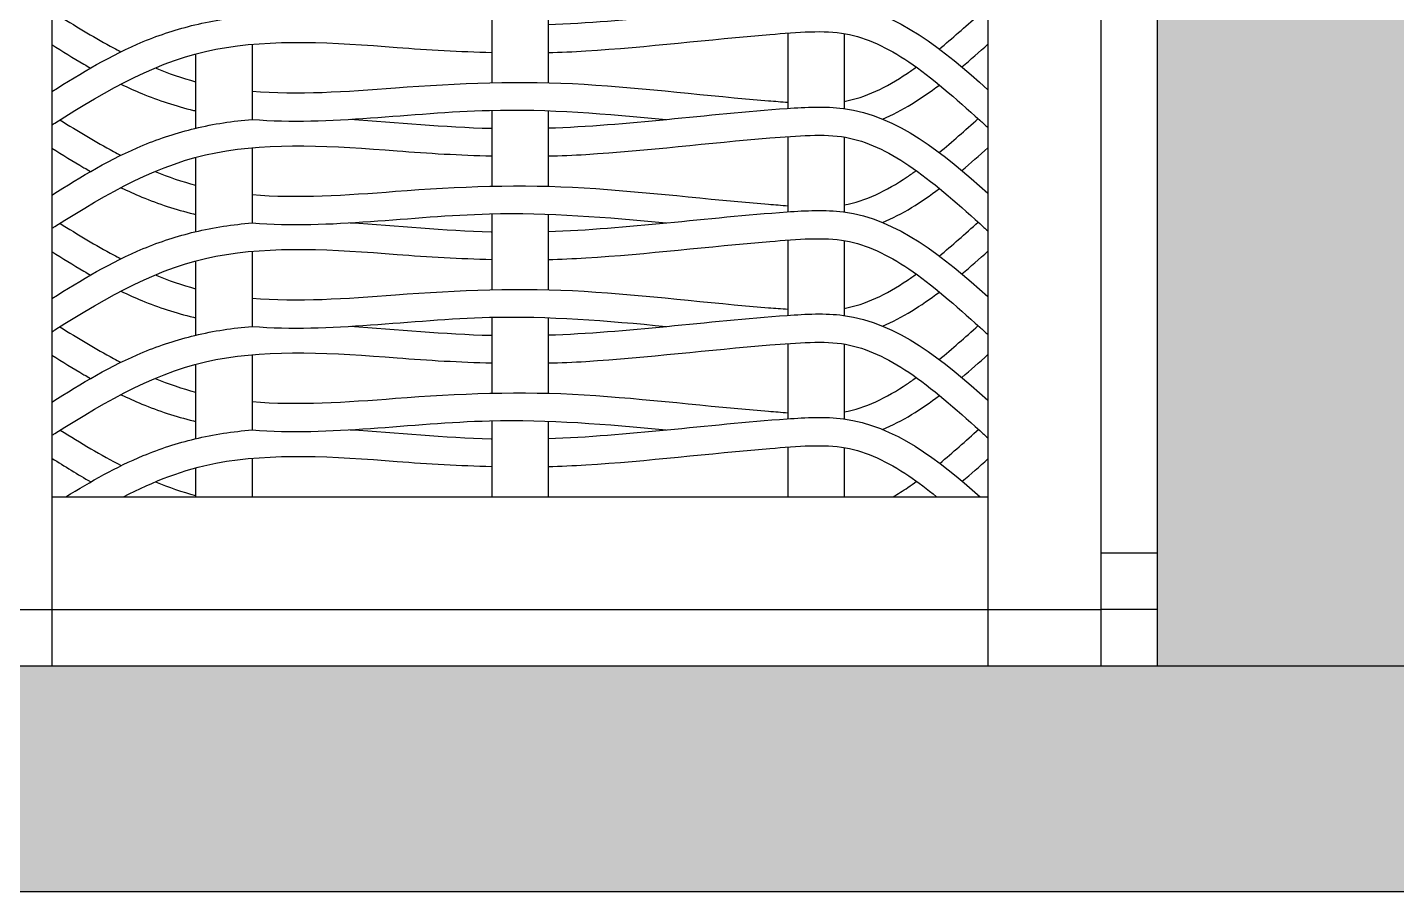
# Model space of a CAD drawing. Header units: millimetres. Extents: x 3409 to 3822, y 896 to 1108.
# Drawn here: x 3454.418 to 3455.632, y 1034.878 to 1035.644 of the extents above; entities that cross this region are included whole.
import ezdxf

# ---------------------------------------------------------------- set-up
doc = ezdxf.new("R2010")
doc.units = ezdxf.units.MM
for name, color, linetype in [('a-epipla', 8, 'Continuous'), ('a-toixoi', 5, 'Continuous'), ('toixoi_provolh', 150, 'Continuous')]:
    doc.layers.add(name, color=color, linetype=linetype)

msp = doc.modelspace()

# ---------------------------------------------------------------- hatches: boundary and pattern name
at = {"layer": 'a-epipla', "true_color": 0xc7c8ca}
h = msp.add_hatch(color=9, dxfattribs=at)
h.dxf.hatch_style = 1
h.paths.add_polyline_path([(3478.5192, 1035.0776), (3412.7192, 1035.0776), (3412.7192, 1034.8776), (3478.5192, 1034.8776)])
at = {"layer": 'toixoi_provolh', "true_color": 0xa7a8aa}
h = msp.add_hatch(color=253, dxfattribs=at)
h.dxf.hatch_style = 1
h.paths.add_polyline_path([(3452.0192, 1038.0776), (3449.0192, 1038.0776), (3449.0192, 1037.6776), (3452.0192, 1037.6776)])
h.paths.add_polyline_path([(3449.0192, 1038.0776), (3448.6192, 1038.0776), (3448.6192, 1035.0776), (3449.0192, 1035.0776)])
h.paths.add_polyline_path([(3455.4192, 1038.0776), (3452.4192, 1038.0776), (3452.4192, 1037.6776), (3455.4192, 1037.6776)])
h.paths.add_polyline_path([(3452.4192, 1038.0776), (3452.0192, 1038.0776), (3452.0192, 1037.6776), (3452.0192, 1035.0776), (3452.4192, 1035.0776)])
h.paths.add_polyline_path([(3458.8192, 1038.0776), (3455.8192, 1038.0776), (3455.8192, 1037.6776), (3458.8192, 1037.6776)])
h.paths.add_polyline_path([(3455.8192, 1038.0776), (3455.4192, 1038.0776), (3455.4192, 1037.6776), (3455.4192, 1035.0776), (3455.8192, 1035.0776)])
h.paths.add_polyline_path([(3459.2192, 1038.0776), (3458.8192, 1038.0776), (3458.8192, 1037.6776), (3458.8192, 1035.0776), (3459.2192, 1035.0776)])

# ---------------------------------------------------------------- linework, layer by layer
at = {"layer": 'a-epipla'}
for p, q in [((3455.3692, 1037.6276), (3455.3692, 1035.1276)), ((3454.4392, 1037.5276), (3454.4392, 1035.0776)), ((3455.2692, 1037.5276), (3455.2692, 1035.0776)), ((3454.8292, 1035.6619), (3454.8292, 1035.5946)), ((3454.8792, 1035.6615), (3454.8792, 1035.5946)), ((3455.0917, 1035.6386), (3455.0917, 1035.5719)), ((3455.1417, 1035.6382), (3455.1417, 1035.5718)), ((3454.5667, 1035.6202), (3454.5667, 1035.5543)), ((3454.6167, 1035.6287), (3454.6167, 1035.5621)), ((3454.8292, 1035.5702), (3454.8292, 1035.5029)), ((3454.8792, 1035.5698), (3454.8792, 1035.5029)), ((3455.0917, 1035.5469), (3455.0917, 1035.4802)), ((3455.1417, 1035.5465), (3455.1417, 1035.48)), ((3454.6167, 1035.537), (3454.6167, 1035.4704)), ((3454.5667, 1035.5284), (3454.5667, 1035.4626)), ((3454.8292, 1035.4785), (3454.8292, 1035.4111)), ((3454.8792, 1035.4781), (3454.8792, 1035.4111)), ((3455.0917, 1035.4551), (3455.0917, 1035.3884)), ((3455.1417, 1035.4547), (3455.1417, 1035.3883)), ((3454.5667, 1035.4367), (3454.5667, 1035.3708)), ((3454.6167, 1035.4452), (3454.6167, 1035.3786)), ((3454.8292, 1035.3867), (3454.8292, 1035.3194)), ((3454.8792, 1035.3863), (3454.8792, 1035.3194)), ((3455.0917, 1035.3634), (3455.0917, 1035.2967)), ((3455.1417, 1035.363), (3455.1417, 1035.2965)), ((3454.6167, 1035.3535), (3454.6167, 1035.2869)), ((3454.5667, 1035.3449), (3454.5667, 1035.2791)), ((3454.8292, 1035.295), (3454.8292, 1035.2276)), ((3454.8792, 1035.2946), (3454.8792, 1035.2276)), ((3455.0917, 1035.2717), (3455.0917, 1035.2276)), ((3455.1417, 1035.2713), (3455.1417, 1035.2276)), ((3454.5667, 1035.2532), (3454.5667, 1035.2276)), ((3454.6167, 1035.2618), (3454.6167, 1035.2276)), ((3454.4392, 1035.2276), (3455.2692, 1035.2276)), ((3455.4192, 1035.1776), (3455.3692, 1035.1776)), ((3452.4692, 1035.1276), (3455.3692, 1035.1276)), ((3455.4192, 1035.1276), (3455.3692, 1035.1276)), ((3455.3692, 1035.1276), (3455.3692, 1035.0776))]:
    msp.add_line(p, q, dxfattribs=at)
for points, knots in [([(3454.4392, 1035.5868), (3454.4654, 1035.6033), (3454.5056, 1035.6276), (3454.567, 1035.6476), (3454.5997, 1035.6524), (3454.6167, 1035.6538)], [0.0125232, 0.0125232, 0.0125232, 0.0125232, 0.1049264, 0.1530593, 0.2047826, 0.2047826, 0.2047826, 0.2047826]), ([(3454.8792, 1035.6462), (3454.9496, 1035.6487), (3455.0357, 1035.6609), (3455.1756, 1035.6685), (3455.2294, 1035.6239), (3455.2692, 1035.5884)], [0.4662693, 0.4662693, 0.4662693, 0.4662693, 0.6786549, 0.7286549, 0.877812, 0.877812, 0.877812, 0.877812]), ([(3454.4463, 1035.6535), (3454.4623, 1035.6435), (3454.4781, 1035.634), (3454.4939, 1035.6255), (3454.4961, 1035.6243), (3454.4983, 1035.6232), (3454.5004, 1035.622)], [0.00678697, 0.00678697, 0.00678697, 0.00678697, 0.06344334, 0.06344334, 0.06344334, 0.07121295, 0.07121295, 0.07121295, 0.07121295]), ([(3454.4392, 1035.5572), (3454.4401, 1035.5578), (3454.441, 1035.5584), (3454.4419, 1035.5589), (3454.4893, 1035.5889), (3454.5345, 1035.6148), (3454.6349, 1035.6339), (3454.689, 1035.6303), (3454.7729, 1035.6238), (3454.801, 1035.6222), (3454.8292, 1035.6215)], [-0.0032083, -0.0032083, -0.0032083, -0.0032083, 0, 0, 0, 0.1674245, 0.1674245, 0.3348489, 0.3348489, 0.4168796, 0.4168796, 0.4168796, 0.4168796]), ([(3454.8792, 1035.6214), (3454.8904, 1035.6217), (3454.9015, 1035.6221), (3454.9677, 1035.6263), (3455.0217, 1035.633), (3455.1003, 1035.6394), (3455.124, 1035.6415), (3455.1617, 1035.6346), (3455.1801, 1035.6258), (3455.2196, 1035.5992), (3455.2404, 1035.5807), (3455.2619, 1035.5615), (3455.2643, 1035.5593), (3455.2667, 1035.5571), (3455.2692, 1035.5549)], [0.4655013, 0.4655013, 0.4655013, 0.4655013, 0.498274, 0.498274, 0.6616991, 0.6616991, 0.7352337, 0.7352337, 0.8087683, 0.8087683, 0.8895351, 0.8895351, 0.8895351, 0.8986667, 0.8986667, 0.8986667, 0.8986667]), ([(3454.4392, 1035.6284), (3454.4486, 1035.6225), (3454.4581, 1035.6166), (3454.4677, 1035.611), (3454.4697, 1035.6099), (3454.4716, 1035.6088), (3454.4736, 1035.6077)], [0.01406967, 0.01406967, 0.01406967, 0.01406967, 0.04740122, 0.04740122, 0.04740122, 0.05413463, 0.05413463, 0.05413463, 0.05413463]), ([(3455.1417, 1035.5781), (3455.1605, 1035.5815), (3455.1789, 1035.5903), (3455.2003, 1035.6047), (3455.2029, 1035.6066), (3455.2056, 1035.6085)], [0.73539871, 0.73539871, 0.73539871, 0.73539871, 0.80876826, 0.80876826, 0.81911219, 0.81911219, 0.81911219, 0.81911219]), ([(3454.5005, 1035.5934), (3454.5066, 1035.5904), (3454.5273, 1035.581), (3454.5498, 1035.5737), (3454.566, 1035.5698), (3454.5667, 1035.5697)], [0.08463791, 0.08463791, 0.08463791, 0.08463791, 0.10492637, 0.15305927, 0.15507122, 0.15507122, 0.15507122, 0.15507122]), ([(3454.6167, 1035.5872), (3454.6572, 1035.5838), (3454.6999, 1035.5867), (3454.7989, 1035.5944), (3454.8561, 1035.5967), (3454.9663, 1035.5898), (3455.0204, 1035.5831), (3455.0804, 1035.5782), (3455.0861, 1035.5777), (3455.0917, 1035.5773)], [0.2038605, 0.2038605, 0.2038605, 0.2038605, 0.3348489, 0.3348489, 0.498274, 0.498274, 0.6616991, 0.6616991, 0.6790294, 0.6790294, 0.6790294, 0.6790294]), ([(3454.6167, 1035.5621), (3454.6858, 1035.5565), (3454.8108, 1035.5773), (3454.9316, 1035.5671), (3454.9838, 1035.5621)], [0.2060573, 0.2060573, 0.2060573, 0.2060573, 0.4155593, 0.5729024, 0.5729024, 0.5729024, 0.5729024]), ([(3454.8792, 1035.5545), (3454.9496, 1035.5569), (3455.0357, 1035.5691), (3455.1756, 1035.5767), (3455.2294, 1035.5321), (3455.2692, 1035.4967)], [0.4662693, 0.4662693, 0.4662693, 0.4662693, 0.6786549, 0.7286549, 0.877812, 0.877812, 0.877812, 0.877812]), ([(3454.4392, 1035.4951), (3454.4654, 1035.5115), (3454.5056, 1035.5358), (3454.567, 1035.5558), (3454.5997, 1035.5607), (3454.6167, 1035.5621)], [0.0125232, 0.0125232, 0.0125232, 0.0125232, 0.1049264, 0.1530593, 0.2047826, 0.2047826, 0.2047826, 0.2047826]), ([(3454.4463, 1035.5617), (3454.4623, 1035.5517), (3454.4781, 1035.5422), (3454.4939, 1035.5337), (3454.4961, 1035.5326), (3454.4983, 1035.5314), (3454.5004, 1035.5303)], [0.00678697, 0.00678697, 0.00678697, 0.00678697, 0.06344334, 0.06344334, 0.06344334, 0.07121295, 0.07121295, 0.07121295, 0.07121295]), ([(3454.7037, 1035.5622), (3454.7453, 1035.5598), (3454.7874, 1035.5552), (3454.829, 1035.5542), (3454.8292, 1035.5541)], [0.2917847, 0.2917847, 0.2917847, 0.2917847, 0.4155593, 0.4161946, 0.4161946, 0.4161946, 0.4161946]), ([(3454.8792, 1035.5297), (3454.8904, 1035.5299), (3454.9015, 1035.5304), (3454.9677, 1035.5345), (3455.0217, 1035.5413), (3455.1003, 1035.5476), (3455.124, 1035.5497), (3455.1617, 1035.5428), (3455.1801, 1035.534), (3455.2196, 1035.5075), (3455.2404, 1035.489), (3455.2619, 1035.4697), (3455.2643, 1035.4675), (3455.2667, 1035.4653), (3455.2692, 1035.4632)], [0.4655013, 0.4655013, 0.4655013, 0.4655013, 0.498274, 0.498274, 0.6616991, 0.6616991, 0.7352337, 0.7352337, 0.8087683, 0.8087683, 0.8895351, 0.8895351, 0.8895351, 0.8986667, 0.8986667, 0.8986667, 0.8986667]), ([(3454.4392, 1035.4655), (3454.4401, 1035.4661), (3454.441, 1035.4666), (3454.4419, 1035.4672), (3454.4893, 1035.4972), (3454.5345, 1035.523), (3454.6349, 1035.5422), (3454.689, 1035.5386), (3454.7729, 1035.5321), (3454.801, 1035.5304), (3454.8292, 1035.5298)], [-0.0032083, -0.0032083, -0.0032083, -0.0032083, 0, 0, 0, 0.1674245, 0.1674245, 0.3348489, 0.3348489, 0.4168796, 0.4168796, 0.4168796, 0.4168796]), ([(3454.4392, 1035.5367), (3454.4486, 1035.5308), (3454.4581, 1035.5249), (3454.4677, 1035.5193), (3454.4697, 1035.5182), (3454.4716, 1035.517), (3454.4736, 1035.5159)], [0.01406967, 0.01406967, 0.01406967, 0.01406967, 0.04740122, 0.04740122, 0.04740122, 0.05413463, 0.05413463, 0.05413463, 0.05413463]), ([(3455.1417, 1035.4863), (3455.1605, 1035.4898), (3455.1789, 1035.4986), (3455.2003, 1035.513), (3455.2029, 1035.5148), (3455.2056, 1035.5168)], [0.73539871, 0.73539871, 0.73539871, 0.73539871, 0.80876826, 0.80876826, 0.81911219, 0.81911219, 0.81911219, 0.81911219]), ([(3454.5005, 1035.5016), (3454.5066, 1035.4987), (3454.5273, 1035.4893), (3454.5498, 1035.4819), (3454.566, 1035.4781), (3454.5667, 1035.478)], [0.08463791, 0.08463791, 0.08463791, 0.08463791, 0.10492637, 0.15305927, 0.15507122, 0.15507122, 0.15507122, 0.15507122]), ([(3454.6167, 1035.4955), (3454.6572, 1035.492), (3454.6999, 1035.495), (3454.7989, 1035.5026), (3454.8561, 1035.5049), (3454.9663, 1035.498), (3455.0204, 1035.4913), (3455.0804, 1035.4865), (3455.0861, 1035.486), (3455.0917, 1035.4856)], [0.2038605, 0.2038605, 0.2038605, 0.2038605, 0.3348489, 0.3348489, 0.498274, 0.498274, 0.6616991, 0.6616991, 0.6790294, 0.6790294, 0.6790294, 0.6790294]), ([(3454.6167, 1035.4704), (3454.6858, 1035.4648), (3454.8108, 1035.4855), (3454.9316, 1035.4754), (3454.9838, 1035.4704)], [0.2060573, 0.2060573, 0.2060573, 0.2060573, 0.4155593, 0.5729024, 0.5729024, 0.5729024, 0.5729024]), ([(3454.8792, 1035.4627), (3454.9496, 1035.4652), (3455.0357, 1035.4774), (3455.1756, 1035.485), (3455.2294, 1035.4404), (3455.2692, 1035.405)], [0.4662693, 0.4662693, 0.4662693, 0.4662693, 0.6786549, 0.7286549, 0.877812, 0.877812, 0.877812, 0.877812]), ([(3454.4392, 1035.4033), (3454.4654, 1035.4198), (3454.5056, 1035.4441), (3454.567, 1035.4641), (3454.5997, 1035.4689), (3454.6167, 1035.4704)], [0.0125232, 0.0125232, 0.0125232, 0.0125232, 0.1049264, 0.1530593, 0.2047826, 0.2047826, 0.2047826, 0.2047826]), ([(3454.4463, 1035.47), (3454.4623, 1035.46), (3454.4781, 1035.4505), (3454.4939, 1035.442), (3454.4961, 1035.4408), (3454.4983, 1035.4397), (3454.5004, 1035.4385)], [0.00678697, 0.00678697, 0.00678697, 0.00678697, 0.06344334, 0.06344334, 0.06344334, 0.07121295, 0.07121295, 0.07121295, 0.07121295]), ([(3454.7037, 1035.4705), (3454.7453, 1035.468), (3454.7874, 1035.4635), (3454.829, 1035.4624), (3454.8292, 1035.4624)], [0.2917847, 0.2917847, 0.2917847, 0.2917847, 0.4155593, 0.4161946, 0.4161946, 0.4161946, 0.4161946]), ([(3454.4392, 1035.3737), (3454.4401, 1035.3743), (3454.441, 1035.3749), (3454.4419, 1035.3755), (3454.4893, 1035.4054), (3454.5345, 1035.4313), (3454.6349, 1035.4504), (3454.689, 1035.4468), (3454.7729, 1035.4403), (3454.801, 1035.4387), (3454.8292, 1035.438)], [-0.0032083, -0.0032083, -0.0032083, -0.0032083, 0, 0, 0, 0.1674245, 0.1674245, 0.3348489, 0.3348489, 0.4168796, 0.4168796, 0.4168796, 0.4168796]), ([(3454.8792, 1035.4379), (3454.8904, 1035.4382), (3454.9015, 1035.4387), (3454.9677, 1035.4428), (3455.0217, 1035.4495), (3455.1003, 1035.4559), (3455.124, 1035.458), (3455.1617, 1035.4511), (3455.1801, 1035.4423), (3455.2196, 1035.4157), (3455.2404, 1035.3972), (3455.2619, 1035.378), (3455.2643, 1035.3758), (3455.2667, 1035.3736), (3455.2692, 1035.3714)], [0.4655013, 0.4655013, 0.4655013, 0.4655013, 0.498274, 0.498274, 0.6616991, 0.6616991, 0.7352337, 0.7352337, 0.8087683, 0.8087683, 0.8895351, 0.8895351, 0.8895351, 0.8986667, 0.8986667, 0.8986667, 0.8986667]), ([(3454.4392, 1035.445), (3454.4486, 1035.439), (3454.4581, 1035.4332), (3454.4677, 1035.4275), (3454.4697, 1035.4264), (3454.4716, 1035.4253), (3454.4736, 1035.4242)], [0.01406967, 0.01406967, 0.01406967, 0.01406967, 0.04740122, 0.04740122, 0.04740122, 0.05413463, 0.05413463, 0.05413463, 0.05413463]), ([(3455.1417, 1035.3946), (3455.1605, 1035.398), (3455.1789, 1035.4068), (3455.2003, 1035.4212), (3455.2029, 1035.4231), (3455.2056, 1035.425)], [0.73539871, 0.73539871, 0.73539871, 0.73539871, 0.80876826, 0.80876826, 0.81911219, 0.81911219, 0.81911219, 0.81911219]), ([(3454.6167, 1035.4037), (3454.6572, 1035.4003), (3454.6999, 1035.4032), (3454.7989, 1035.4109), (3454.8561, 1035.4132), (3454.9663, 1035.4063), (3455.0204, 1035.3996), (3455.0804, 1035.3947), (3455.0861, 1035.3943), (3455.0917, 1035.3939)], [0.2038605, 0.2038605, 0.2038605, 0.2038605, 0.3348489, 0.3348489, 0.498274, 0.498274, 0.6616991, 0.6616991, 0.6790294, 0.6790294, 0.6790294, 0.6790294]), ([(3454.5005, 1035.4099), (3454.5066, 1035.4069), (3454.5273, 1035.3975), (3454.5498, 1035.3902), (3454.566, 1035.3864), (3454.5667, 1035.3862)], [0.08463791, 0.08463791, 0.08463791, 0.08463791, 0.10492637, 0.15305927, 0.15507122, 0.15507122, 0.15507122, 0.15507122]), ([(3454.6167, 1035.3786), (3454.6858, 1035.373), (3454.8108, 1035.3938), (3454.9316, 1035.3837), (3454.9838, 1035.3786)], [0.2060573, 0.2060573, 0.2060573, 0.2060573, 0.4155593, 0.5729024, 0.5729024, 0.5729024, 0.5729024]), ([(3454.8792, 1035.371), (3454.9496, 1035.3734), (3455.0357, 1035.3856), (3455.1756, 1035.3933), (3455.2294, 1035.3486), (3455.2692, 1035.3132)], [0.4662693, 0.4662693, 0.4662693, 0.4662693, 0.6786549, 0.7286549, 0.877812, 0.877812, 0.877812, 0.877812]), ([(3454.4392, 1035.3116), (3454.4654, 1035.328), (3454.5056, 1035.3523), (3454.567, 1035.3723), (3454.5997, 1035.3772), (3454.6167, 1035.3786)], [0.0125232, 0.0125232, 0.0125232, 0.0125232, 0.1049264, 0.1530593, 0.2047826, 0.2047826, 0.2047826, 0.2047826]), ([(3454.4463, 1035.3783), (3454.4623, 1035.3682), (3454.4781, 1035.3587), (3454.4939, 1035.3502), (3454.4961, 1035.3491), (3454.4983, 1035.3479), (3454.5004, 1035.3468)], [0.00678697, 0.00678697, 0.00678697, 0.00678697, 0.06344334, 0.06344334, 0.06344334, 0.07121295, 0.07121295, 0.07121295, 0.07121295]), ([(3454.7037, 1035.3787), (3454.7453, 1035.3763), (3454.7874, 1035.3717), (3454.829, 1035.3707), (3454.8292, 1035.3707)], [0.2917847, 0.2917847, 0.2917847, 0.2917847, 0.4155593, 0.4161946, 0.4161946, 0.4161946, 0.4161946]), ([(3454.8792, 1035.3462), (3454.8904, 1035.3465), (3454.9015, 1035.3469), (3454.9677, 1035.3511), (3455.0217, 1035.3578), (3455.1003, 1035.3641), (3455.124, 1035.3662), (3455.1617, 1035.3593), (3455.1801, 1035.3506), (3455.2196, 1035.324), (3455.2404, 1035.3055), (3455.2619, 1035.2862), (3455.2643, 1035.284), (3455.2667, 1035.2819), (3455.2692, 1035.2797)], [0.4655013, 0.4655013, 0.4655013, 0.4655013, 0.498274, 0.498274, 0.6616991, 0.6616991, 0.7352337, 0.7352337, 0.8087683, 0.8087683, 0.8895351, 0.8895351, 0.8895351, 0.8986667, 0.8986667, 0.8986667, 0.8986667]), ([(3454.4392, 1035.282), (3454.4401, 1035.2826), (3454.441, 1035.2831), (3454.4419, 1035.2837), (3454.4893, 1035.3137), (3454.5345, 1035.3396), (3454.6349, 1035.3587), (3454.689, 1035.3551), (3454.7729, 1035.3486), (3454.801, 1035.3469), (3454.8292, 1035.3463)], [-0.0032083, -0.0032083, -0.0032083, -0.0032083, 0, 0, 0, 0.1674245, 0.1674245, 0.3348489, 0.3348489, 0.4168796, 0.4168796, 0.4168796, 0.4168796]), ([(3454.4392, 1035.3532), (3454.4486, 1035.3473), (3454.4581, 1035.3414), (3454.4677, 1035.3358), (3454.4697, 1035.3347), (3454.4716, 1035.3335), (3454.4736, 1035.3324)], [0.01406967, 0.01406967, 0.01406967, 0.01406967, 0.04740122, 0.04740122, 0.04740122, 0.05413463, 0.05413463, 0.05413463, 0.05413463]), ([(3455.1417, 1035.3028), (3455.1605, 1035.3063), (3455.1789, 1035.3151), (3455.2003, 1035.3295), (3455.2029, 1035.3314), (3455.2056, 1035.3333)], [0.73539871, 0.73539871, 0.73539871, 0.73539871, 0.80876826, 0.80876826, 0.81911219, 0.81911219, 0.81911219, 0.81911219]), ([(3454.5005, 1035.3181), (3454.5066, 1035.3152), (3454.5273, 1035.3058), (3454.5498, 1035.2984), (3454.566, 1035.2946), (3454.5667, 1035.2945)], [0.08463791, 0.08463791, 0.08463791, 0.08463791, 0.10492637, 0.15305927, 0.15507122, 0.15507122, 0.15507122, 0.15507122]), ([(3454.6167, 1035.312), (3454.6572, 1035.3085), (3454.6999, 1035.3115), (3454.7989, 1035.3191), (3454.8561, 1035.3215), (3454.9663, 1035.3145), (3455.0204, 1035.3078), (3455.0804, 1035.303), (3455.0861, 1035.3025), (3455.0917, 1035.3021)], [0.2038605, 0.2038605, 0.2038605, 0.2038605, 0.3348489, 0.3348489, 0.498274, 0.498274, 0.6616991, 0.6616991, 0.6790294, 0.6790294, 0.6790294, 0.6790294]), ([(3454.6167, 1035.2869), (3454.6858, 1035.2813), (3454.8108, 1035.3021), (3454.9316, 1035.2919), (3454.9838, 1035.2869)], [0.2060573, 0.2060573, 0.2060573, 0.2060573, 0.4155593, 0.5729024, 0.5729024, 0.5729024, 0.5729024]), ([(3454.8792, 1035.2792), (3454.9496, 1035.2817), (3455.0357, 1035.2939), (3455.1727, 1035.3014), (3455.2248, 1035.2607), (3455.2623, 1035.2276)], [0.4662693, 0.4662693, 0.4662693, 0.4662693, 0.6786549, 0.7286549, 0.8691827, 0.8691827, 0.8691827, 0.8691827]), ([(3454.4517, 1035.2276), (3454.4738, 1035.2412), (3454.5102, 1035.2621), (3454.567, 1035.2806), (3454.5997, 1035.2854), (3454.6167, 1035.2869)], [0.0271609, 0.0271609, 0.0271609, 0.0271609, 0.1049264, 0.1530593, 0.2047826, 0.2047826, 0.2047826, 0.2047826]), ([(3454.7037, 1035.287), (3454.7453, 1035.2846), (3454.7874, 1035.28), (3454.829, 1035.2789), (3454.8292, 1035.2789)], [0.2917847, 0.2917847, 0.2917847, 0.2917847, 0.4155593, 0.4161946, 0.4161946, 0.4161946, 0.4161946]), ([(3454.5028, 1035.2276), (3454.5294, 1035.2413), (3454.5562, 1035.252), (3454.6349, 1035.2669), (3454.689, 1035.2633), (3454.7729, 1035.2568), (3454.801, 1035.2552), (3454.8292, 1035.2545)], [0.0724651, 0.0724651, 0.0724651, 0.0724651, 0.1674245, 0.1674245, 0.3348489, 0.3348489, 0.4168796, 0.4168796, 0.4168796, 0.4168796]), ([(3454.8792, 1035.2544), (3454.8904, 1035.2547), (3454.9015, 1035.2552), (3454.9677, 1035.2593), (3455.0217, 1035.266), (3455.1003, 1035.2724), (3455.124, 1035.2745), (3455.1617, 1035.2676), (3455.1801, 1035.2588), (3455.2072, 1035.2406), (3455.2154, 1035.2343), (3455.2237, 1035.2276)], [0.4655013, 0.4655013, 0.4655013, 0.4655013, 0.498274, 0.498274, 0.6616991, 0.6616991, 0.7352337, 0.7352337, 0.8087683, 0.8087683, 0.8409143, 0.8409143, 0.8409143, 0.8409143]), ([(3455.185, 1035.2276), (3455.1894, 1035.2301), (3455.1938, 1035.2329), (3455.2008, 1035.2376), (3455.2034, 1035.2394), (3455.2059, 1035.2413)], [0.79137632, 0.79137632, 0.79137632, 0.79137632, 0.80876826, 0.80876826, 0.8187489, 0.8187489, 0.8187489, 0.8187489])]:
    msp.add_open_spline(points, degree=3, knots=knots, dxfattribs=at)
for points in [[(3455.226, 1035.6245), (3455.2374, 1035.6339), (3455.2489, 1035.6441), (3455.2606, 1035.6546)], [(3455.246, 1035.6086), (3455.2538, 1035.6151), (3455.2615, 1035.6219), (3455.2692, 1035.6288)], [(3454.5309, 1035.6078), (3454.5427, 1035.6029), (3454.5545, 1035.5988), (3454.5667, 1035.5955)], [(3455.1758, 1035.5624), (3455.1933, 1035.5698), (3455.2099, 1035.5804), (3455.2261, 1035.5926)], [(3455.226, 1035.5328), (3455.2374, 1035.5422), (3455.2489, 1035.5524), (3455.2606, 1035.5629)], [(3455.246, 1035.5168), (3455.2538, 1035.5234), (3455.2615, 1035.5302), (3455.2692, 1035.537)], [(3454.5309, 1035.516), (3454.5427, 1035.5111), (3454.5545, 1035.507), (3454.5667, 1035.5038)], [(3455.1758, 1035.4707), (3455.1933, 1035.4781), (3455.2099, 1035.4886), (3455.2261, 1035.5009)], [(3455.226, 1035.441), (3455.2374, 1035.4504), (3455.2489, 1035.4607), (3455.2606, 1035.4711)], [(3455.246, 1035.4251), (3455.2538, 1035.4316), (3455.2615, 1035.4384), (3455.2692, 1035.4453)], [(3454.5309, 1035.4243), (3454.5427, 1035.4194), (3454.5545, 1035.4153), (3454.5667, 1035.412)], [(3455.1758, 1035.3789), (3455.1933, 1035.3863), (3455.2099, 1035.3969), (3455.2261, 1035.4091)], [(3455.226, 1035.3493), (3455.2374, 1035.3587), (3455.2489, 1035.3689), (3455.2606, 1035.3794)], [(3455.246, 1035.3334), (3455.2538, 1035.3399), (3455.2615, 1035.3467), (3455.2692, 1035.3536)], [(3454.5309, 1035.3325), (3454.5427, 1035.3277), (3454.5545, 1035.3235), (3454.5667, 1035.3203)], [(3455.1758, 1035.2872), (3455.1933, 1035.2946), (3455.2099, 1035.3051), (3455.2261, 1035.3174)], [(3454.4466, 1035.2867), (3454.4648, 1035.2753), (3454.4827, 1035.2646), (3454.5007, 1035.2552)], [(3455.2264, 1035.2572), (3455.2379, 1035.2667), (3455.2494, 1035.277), (3455.2612, 1035.2876)], [(3454.4392, 1035.2618), (3454.4506, 1035.2546), (3454.4621, 1035.2475), (3454.4738, 1035.2408)], [(3455.2464, 1035.2413), (3455.254, 1035.2478), (3455.2616, 1035.2544), (3455.2692, 1035.2612)], [(3454.5312, 1035.2409), (3454.5428, 1035.236), (3454.5546, 1035.2319), (3454.5667, 1035.2287)]]:
    msp.add_open_spline(points, degree=3, dxfattribs=at)
at = {"layer": 'a-toixoi'}
for p, q in [((3412.7192, 1035.0776), (3478.5192, 1035.0776)), ((3412.1192, 1034.8776), (3479.1192, 1034.8776))]:
    msp.add_line(p, q, dxfattribs=at)
at = {"layer": 'toixoi_provolh'}
msp.add_line((3455.4192, 1038.0776), (3455.4192, 1035.0776), dxfattribs=at)

doc.saveas('drawing.dxf')
